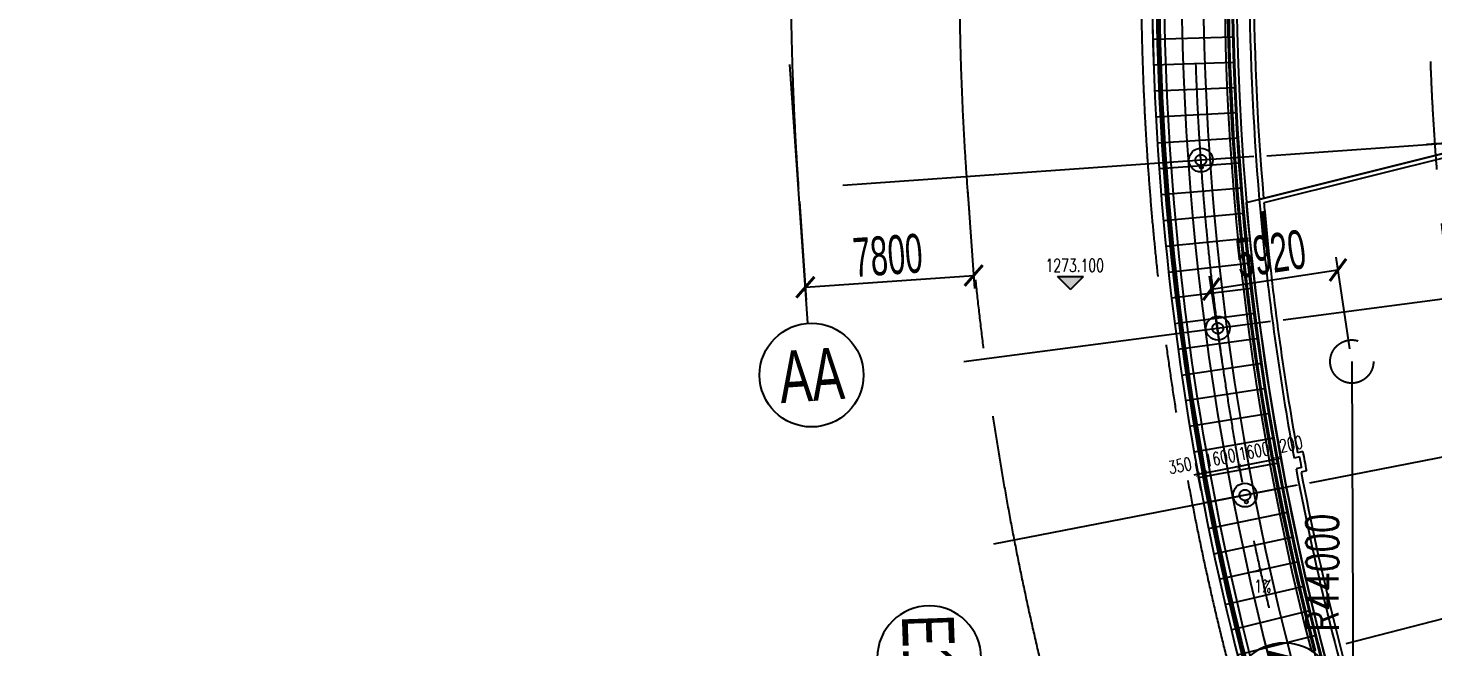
# Model space of a CAD drawing. Extents: x 36903891 to 38126251, y 2073392 to 2924740.
# Drawn here: x 36929301 to 36994246, y 2255210 to 2283821 of the extents above; entities that cross this region are included whole.
import ezdxf
from ezdxf.enums import TextEntityAlignment as Align
from ezdxf.xclip import XClip

# ---------------------------------------------------------------- set-up
doc = ezdxf.new("R2010")
doc.units = 0
doc.header["$LTSCALE"] = 1000
doc.header["$XCLIPFRAME"] = 0
for name, pattern in [('CENTER', [2, 1.25, -0.25, 0.25, -0.25]), ('CENTER2', [28.575, 19.05, -3.175, 3.175, -3.175]), ('DASH', [0.35, 0.25, -0.1]), ('HIDDEN', [0.375, 0.25, -0.125])]:
    doc.linetypes.add(name, pattern=pattern)
doc.layers.get('0').update_dxf_attribs({"color": 8})
doc.layers.get('Defpoints').update_dxf_attribs({"color": 8})
for name, color, linetype in [('#幕墙线-平面', 8, 'Continuous'), ('#文字', 8, 'Continuous'), ('#标注', 8, 'Continuous'), ('#虚线', 8, 'HIDDEN'), ('#轴线', 8, 'CENTER2'), ('A-AL-E', 8, 'Continuous'), ('A-COLS-PLAN-C', 8, 'DASH'), ('A-DETL-ALUM', 8, 'Continuous'), ('A-DIMS', 8, 'Continuous'), ('A-DIMS-ELEV', 8, 'Continuous'), ('A-DIMS-SYMB', 8, 'Continuous'), ('A-FLOR', 8, 'Continuous'), ('A-GRID', 8, 'CENTER'), ('A-STRS-HRAL', 8, 'Continuous'), ('DIM', 8, 'Continuous'), ('周边建筑', 8, 'Continuous'), ('水-雨水-压力流-标识', 8, 'Continuous')]:
    doc.layers.add(name, color=color, linetype=linetype)
doc.styles.add('#文字', font='jrs.shx', dxfattribs={"width": 0.7, "bigfont": 'hztxt.shx'})
doc.styles.add('_TCH_DIM', font='SIMPLEX', dxfattribs={"bigfont": 'GBCBIG'})
doc.styles.add('_TCH_DIM_T3', font='SIMPLEX', dxfattribs={"width": 0.705882, "bigfont": 'GBCBIG'})
doc.styles.add('JHZX', font='jrs.shx', dxfattribs={"width": 0.6, "bigfont": 'jhz.shx'})
doc.dimstyles.new('_TCH_ARCH&&200', dxfattribs={"dimtxt": 595, "dimasz": 200, "dimexe": 500, "dimexo": 600, "dimgap": 252.5, "dimtad": 1, "dimdec": 0, "dimzin": 0, "dimdsep": 46, "dimtxsty": '_TCH_DIM_T3', "dimblk": 'ARCHTICK', "dimcen": 0.09, "dimclrt": 4, "dimazin": 2, "dimtfac": 1, "dimtdec": 0, "dimtix": 1, "dimtmove": 2, "dimatfit": 3, "dimfxl": 200, "dimtolj": 1, "dimtzin": 0, "dimarcsym": 0})
doc.dimstyles.new('JZBZ-600', dxfattribs={"dimscale": 600, "dimtxt": 3, "dimasz": 1.5, "dimexe": 1, "dimexo": 1, "dimgap": 0.5, "dimtad": 1, "dimdec": 0, "dimdsep": 46, "dimtxsty": 'JHZX', "dimblk1": 'ARCHTICK', "dimblk2": 'ARCHTICK', "dimsah": 1, "dimcen": 0, "dimclrd": 1, "dimclre": 1, "dimclrt": 2, "dimadec": 1, "dimazin": 2, "dimtfac": 1, "dimtdec": 0, "dimtix": 1, "dimtmove": 0, "dimatfit": 3, "dimfxl": 1, "dimtolj": 1, "dimlwd": -1, "dimlwe": -1, "dimarcsym": 1})

# ---------------------------------------------------------------- blocks, each defined once
blk = doc.blocks.new('_ARCHTICK')
at = {"color": 0, "linetype": 'ByBlock', "const_width": 0.15}
blk.add_lwpolyline([(-0.5, -0.5), (0.5, 0.5)], dxfattribs=at)
blk = doc.blocks.new('*D178')
at = {"layer": '#标注', "transparency": 16777216}
for p, q in [((36655699, 2918657), (36668199, 2918657)), ((36656003, 2909944), (36668473, 2910816))]:
    blk.add_line(p, q, dxfattribs=at)
blk.add_arc((36780593, 2918654), 112993, 179.9986, 183.99896, dxfattribs=at)
at = {"layer": 'Defpoints', "color": 0, "transparency": 16777216}
for p in [(36655099, 2918657), (36780593, 2918654), (36667630, 2916027), (36655405, 2909902)]:
    blk.add_point(p, dxfattribs=at)
at = {"layer": '#标注', "transparency": 16777216, "xscale": 900, "yscale": 900, "zscale": 900}
for p, rotation in [((36667599, 2918657), 89.99859783315381), ((36667874, 2910774), 273.9989600530693)]:
    blk.add_blockref('_ARCHTICK', p, dxfattribs=dict(at, rotation=rotation))
at = {"layer": '#标注', "transparency": 16777216, "insert": (36668867, 2914755), "char_height": 1800, "attachment_point": 5, "rotation": 271.99878, "style": 'JHZX'}
blk.add_mtext('\\A1;4°', dxfattribs=at)
blk = doc.blocks.new('*D179')
at = {"layer": '#标注', "transparency": 16777216}
for p, q in [((36656003, 2909944), (36668473, 2910816)), ((36656768, 2902354), (36669161, 2903986))]:
    blk.add_line(p, q, dxfattribs=at)
blk.add_arc((36780593, 2918654), 112993, 183.99896, 187.4991, dxfattribs=at)
at = {"layer": 'Defpoints', "color": 0, "transparency": 16777216}
for p in [(36780593, 2918654), (36655405, 2909902), (36668058, 2908481), (36656173, 2902276)]:
    blk.add_point(p, dxfattribs=at)
at = {"layer": '#标注', "transparency": 16777216, "xscale": 900, "yscale": 900, "zscale": 900}
for p, rotation in [((36667874, 2910774), 93.99896005312142), ((36668566, 2903907), 277.4991045865825)]:
    blk.add_blockref('_ARCHTICK', p, dxfattribs=dict(at, rotation=rotation))
at = {"layer": '#标注', "transparency": 16777216, "insert": (36669362, 2907456), "char_height": 1800, "attachment_point": 5, "rotation": 275.74903, "style": 'JHZX'}
blk.add_mtext('\\A1;3.5°', dxfattribs=at)
blk = doc.blocks.new('*D180')
at = {"layer": '#标注', "transparency": 16777216}
for p, q in [((36656768, 2902354), (36669161, 2903986)), ((36657994, 2894825), (36670264, 2897210))]:
    blk.add_line(p, q, dxfattribs=at)
blk.add_arc((36780593, 2918654), 112993, 187.4991, 190.99913, dxfattribs=at)
at = {"layer": 'Defpoints', "color": 0, "transparency": 16777216}
for p in [(36780593, 2918654), (36656173, 2902276), (36668889, 2901629), (36657405, 2894711)]:
    blk.add_point(p, dxfattribs=at)
at = {"layer": '#标注', "transparency": 16777216, "xscale": 900, "yscale": 900, "zscale": 900}
for p, rotation in [((36668566, 2903907), 97.4991045865348), ((36669675, 2897096), 280.9991263114853)]:
    blk.add_blockref('_ARCHTICK', p, dxfattribs=dict(at, rotation=rotation))
at = {"layer": '#标注', "transparency": 16777216, "insert": (36670253, 2900686), "char_height": 1800, "attachment_point": 5, "rotation": 279.24912, "style": 'JHZX'}
blk.add_mtext('\\A1;3.5°', dxfattribs=at)
blk = doc.blocks.new('*D181')
at = {"layer": '#标注', "transparency": 16777216}
for p, q in [((36657994, 2894825), (36670264, 2897210)), ((36659677, 2887385), (36671779, 2890514))]:
    blk.add_line(p, q, dxfattribs=at)
blk.add_arc((36780593, 2918654), 112993, 190.99913, 194.4993, dxfattribs=at)
at = {"layer": 'Defpoints', "color": 0, "transparency": 16777216}
for p in [(36780593, 2918654), (36657405, 2894711), (36670137, 2894842), (36659096, 2887235)]:
    blk.add_point(p, dxfattribs=at)
at = {"layer": '#标注', "transparency": 16777216, "xscale": 900, "yscale": 900, "zscale": 900}
for p, rotation in [((36669675, 2897096), 100.9991263114855), ((36671198, 2890364), 284.4993024395205)]:
    blk.add_blockref('_ARCHTICK', p, dxfattribs=dict(at, rotation=rotation))
at = {"layer": '#标注', "transparency": 16777216, "insert": (36671556, 2893983), "char_height": 1800, "attachment_point": 5, "rotation": 282.74921, "style": 'JHZX'}
blk.add_mtext('\\A1;3.5°', dxfattribs=at)
blk = doc.blocks.new('*D182')
at = {"layer": '#标注', "transparency": 16777216}
for p, q in [((36659677, 2887385), (36671779, 2890514)), ((36661812, 2880061), (36673700, 2883924))]:
    blk.add_line(p, q, dxfattribs=at)
blk.add_arc((36780593, 2918654), 112993, 194.4993, 197.99948, dxfattribs=at)
at = {"layer": 'Defpoints', "color": 0, "transparency": 16777216}
for p in [(36780593, 2918654), (36671797, 2888143), (36659096, 2887235), (36661241, 2879876)]:
    blk.add_point(p, dxfattribs=at)
at = {"layer": '#标注', "transparency": 16777216, "xscale": 900, "yscale": 900, "zscale": 900}
for p, rotation in [((36671198, 2890364), 104.4993024395314), ((36673129, 2883738), 287.9994813636687)]:
    blk.add_blockref('_ARCHTICK', p, dxfattribs=dict(at, rotation=rotation))
at = {"layer": '#标注', "transparency": 16777216, "insert": (36673265, 2887372), "char_height": 1800, "attachment_point": 5, "rotation": 286.24939, "style": 'JHZX'}
blk.add_mtext('\\A1;3.5°', dxfattribs=at)
blk = doc.blocks.new('*D146')
at = {"layer": '#标注', "transparency": 16777216}
for p, q in [((36642178, 2908376), (36642498, 2903808)), ((36634397, 2907832), (36634717, 2903264)), ((36634675, 2903862), (36642456, 2904406))]:
    blk.add_line(p, q, dxfattribs=at)
at = {"layer": 'Defpoints', "color": 0, "transparency": 16777216}
for p in [(36642137, 2908975), (36634356, 2908431), (36642456, 2904406)]:
    blk.add_point(p, dxfattribs=at)
at = {"layer": '#标注', "transparency": 16777216, "xscale": 900, "yscale": 900, "zscale": 900}
for p, rotation in [((36634675, 2903862), 184.0000000000011), ((36642456, 2904406), 4.0000000000011)]:
    blk.add_blockref('_ARCHTICK', p, dxfattribs=dict(at, rotation=rotation))
at = {"layer": '#标注', "transparency": 16777216, "insert": (36638482, 2905331), "char_height": 1800, "attachment_point": 5, "rotation": 4, "style": 'JHZX'}
blk.add_mtext('\\A1;7800', dxfattribs=at)
blk = doc.blocks.new('*D148')
at = {"layer": '#标注', "transparency": 16777216}
for p, q in [((36659848, 2901019), (36659208, 2905255)), ((36653995, 2900135), (36653355, 2904371)), ((36653445, 2903777), (36659298, 2904662))]:
    blk.add_line(p, q, dxfattribs=at)
at = {"layer": 'Defpoints', "color": 0, "transparency": 16777216}
for p in [(36659298, 2904662), (36659938, 2900426), (36654084, 2899542)]:
    blk.add_point(p, dxfattribs=at)
at = {"layer": '#标注', "transparency": 16777216, "xscale": 900, "yscale": 900, "zscale": 900}
for p, rotation in [((36659298, 2904662), 8.591898687292753), ((36653445, 2903777), 188.5918986872927)]:
    blk.add_blockref('_ARCHTICK', p, dxfattribs=dict(at, rotation=rotation))
at = {"layer": '#标注', "transparency": 16777216, "insert": (36656192, 2905406), "char_height": 1800, "attachment_point": 5, "rotation": 8.5919, "style": 'JHZX'}
blk.add_mtext('\\A1;5920', dxfattribs=at)
blk = doc.blocks.new('*U49')
blk.add_line((20, 0), (0, 0))
blk.add_circle((24, 0), 4)
at = {"style": 'JHZX', "width": 0.75}
blk.add_attdef('AXES', text='', height=4, dxfattribs=at).set_placement((24, 0), align=Align.MIDDLE_CENTER)
blk = doc.blocks.new('*U51')
blk.add_line((0, -20), (0, 0))
blk.add_circle((0, -24), 4)
at = {"style": 'JHZX', "width": 0.75}
blk.add_attdef('AXES', text='', height=4, dxfattribs=at).set_placement((0, -24), align=Align.MIDDLE_CENTER)
blk = doc.blocks.new('*U57')
at = {"layer": '#标注'}
ref = blk.add_blockref('*U49', (0, 8200), dxfattribs=dict(at, xscale=599.9999999999999, yscale=599.9999999999999, rotation=269.9996117852258))
ref.add_attrib('AXES', 'A2', dxfattribs={"layer": '0', "height": 2400, "rotation": 269.99961, "style": '#文字', "width": 0.7}).set_placement((0, -6200), align=Align.MIDDLE_CENTER)
blk = doc.blocks.new('*U58')
at = {"layer": 'DIM'}
for p, rotation in [((38431924, 3049526), 94.00035489507722), ((38432593, 3042884), 97.50030358952117), ((38433666, 3036295), 101.000252283965), ((38435140, 3029784), 104.500200978409), ((38437008, 3023375), 108.0001496728528), ((38439264, 3017092), 111.5000983672966)]:
    blk.add_blockref('*U57', p, dxfattribs=dict(at, rotation=rotation))
blk = doc.blocks.new('DOTE-11')
at = {"layer": '#虚线', "ltscale": 20}
blk.add_circle((36659938, 2900427), 1000, dxfattribs=at)
blk.add_arc((36780599, 2918657), 117100, 127.09412, 208, dxfattribs=at)
at = {"layer": '#轴线'}
for p, q in [((36655404, 2909903), (36634356, 2908431)), ((36656172, 2902276), (36641995, 2900410)), ((36657404, 2894711), (36643367, 2891982))]:
    blk.add_line(p, q, dxfattribs=at)
for radius, end in [(146600, 183.99981), (138800, 210.18842), (130400, 210.32938), (127950, 210.37401)]:
    blk.add_arc((36780599, 2918657), radius, 324.5, end, dxfattribs=at)
blk = doc.blocks.new('A$C80b62fe7')
at = {"layer": '#幕墙线-平面'}
for points in [[(-46213, 141660, -0.19373), (-46213, 236074, -0.19373)], [(-45972, 141757, -0.19373), (-45972, 235977, -0.19373)], [(-74884, 213198), (-57719, 210325, -0.411969), (-56971, 209284, 0.102544), (-54539, 156718, -0.395718), (-60417, 146035), (-89892, 136458, 0.466577), (-107034, 93975, 0.049695), (-84810, 60702, -0.410623), (-85054, 58028), (-90652, 53309)], [(-74927, 212941), (-57762, 210069, -0.411969), (-57227, 209325, 0.102544), (-54791, 156654, -0.395718), (-60498, 146282), (-89972, 136705, 0.466577), (-107264, 93853, 0.049695), (-85011, 60537, -0.410623), (-85222, 58227), (-90819, 53508)]]:
    blk.add_lwpolyline(points, format="xyb", dxfattribs=at)
for radius, start, end in [(128529, 333.50225, 195.7758), (127529, 333.53985, 195.7884)]:
    blk.add_arc((71052, 188867), radius, start, end, dxfattribs=at)
blk = doc.blocks.new('DASWQE')
at = {"layer": '#幕墙线-平面', "ltscale": 10}
for points in [[(-129857, -3324), (-126109, -3228)], [(-129821, -4524), (-126073, -4393)], [(-129774, -5723), (-126028, -5558)], [(-129715, -6921), (-125971, -6721)], [(-129646, -8119), (-125903, -7885)], [(-129565, -9317), (-125825, -9048)], [(-129474, -10513), (-125736, -10210)], [(-129371, -11709), (-125637, -11371)], [(-129258, -12903), (-125526, -12531)], [(-129133, -14097), (-125405, -13690)], [(-128997, -15289), (-125273, -14848)], [(-128850, -16480), (-125131, -16004)], [(-128693, -17670), (-124977, -17160)], [(-128524, -18858), (-124814, -18313)], [(-128344, -20044), (-124639, -19466)], [(-128154, -21229), (-124454, -20616)], [(-127952, -22412), (-124258, -21765)], [(-127740, -23593), (-124052, -22912)], [(-127516, -24772), (-123835, -24057)], [(-127282, -25949), (-123607, -25200)], [(-127037, -27124), (-123369, -26341)], [(-126781, -28296), (-123121, -27479)], [(-126514, -29466), (-122862, -28615)], [(-126236, -30633), (-122592, -29749)], [(-125948, -31798), (-122312, -30880)]]:
    blk.add_lwpolyline(points, dxfattribs=at)
at = {"layer": 'DIM', "ltscale": 10}
blk.add_blockref('A$C80b62fe7', (-71047, -188863), dxfattribs=at)
blk = doc.blocks.new('雨水立管')
blk.add_circle((0, 0), 50)
blk = doc.blocks.new('雨水')
at = {"layer": '水-雨水-压力流-标识', "xscale": 1.5, "yscale": 1.5, "zscale": 1.5}
for p in [(35520357, 2909408), (35522436, 2893924)]:
    blk.add_blockref('雨水立管', p, dxfattribs=at)
blk = doc.blocks.new('800柱子')
at = {"layer": 'A-DETL-ALUM', "ltscale": 0.3}
blk.add_circle((35572079, 2737405), 550, dxfattribs=at)
blk = doc.blocks.new('$WINLIB2D$00000039')
for points in [[(-0.5, 0.5), (-0.5, -0.5)], [(0.5, 0.5), (-0.5, 0.5)], [(0.5, -0.5), (0.5, 0.5)], [(-0.5, 0.167), (0.5, 0.167)], [(-0.452, -0.167), (-0.5, 0.084)], [(-0.384, -0.167), (-0.448, 0.167)], [(-0.316, -0.167), (-0.38, 0.167)], [(-0.248, -0.167), (-0.312, 0.167)], [(-0.18, -0.167), (-0.244, 0.167)], [(-0.112, -0.167), (-0.176, 0.167)], [(-0.044, -0.167), (-0.108, 0.167)], [(0.024, -0.167), (-0.04, 0.167)], [(0.092, -0.167), (0.028, 0.167)], [(0.16, -0.167), (0.096, 0.167)], [(0.228, -0.167), (0.164, 0.167)], [(0.296, -0.167), (0.232, 0.167)], [(0.364, -0.167), (0.3, 0.167)], [(0.432, -0.167), (0.368, 0.167)], [(0.5, -0.167), (0.436, 0.167)], [(-0.5, -0.167), (0.5, -0.167)], [(0.5, -0.5), (-0.5, -0.5)]]:
    blk.add_lwpolyline(points)
blk = doc.blocks.new('123')
at = {"layer": '周边建筑'}
for p, q in [((34930405, 2962120), (34930386, 2962319)), ((34931879, 2962463), (34931898, 2962264)), ((34934606, 2953153), (34932325, 2962302)), ((34934781, 2953277), (34932478, 2962516)), ((34920573, 2960661), (34920512, 2960904)), ((34919932, 2960338), (34919872, 2960581)), ((34920081, 2960569), (34920020, 2960812)), ((34920819, 2960503), (34920758, 2960746))]:
    blk.add_line(p, q, dxfattribs=at)
blk.add_lwpolyline([(34896149, 2954454, -0.07422), (34932331, 2963106), (34934781, 2953277), (34951663, 2953277), (34954114, 2963106, -0.07422), (34990296, 2954454, -0.07422)], format="xyb", dxfattribs=at)
blk.add_lwpolyline([(34932478, 2962516), (34934781, 2953277), (34951663, 2953277), (34953967, 2962516)], dxfattribs=at)
for radius, start, end in [(126000, 68.06236, 111.93764), (125400, 85.08472, 94.91528), (125400, 95.87528, 100.43385), (125400, 94.91528, 95.18992), (125200, 94.99333, 95.18938), (125200, 85.09936, 94.90064), (125200, 95.87583, 100.33643), (125400, 100.66271, 107.33729), (125200, 100.74905, 107.25095), (124950, 100.32909, 100.74254), (125150, 100.42671, 100.65604)]:
    blk.add_arc((34943222, 2837577), radius, start, end, dxfattribs=at)
at = {"layer": '周边建筑', "xscale": 1500, "yscale": 200, "zscale": -1500, "rotation": 5.532602874721408}
blk.add_blockref('$WINLIB2D$00000039', (34931142, 2962292), dxfattribs=at)
blk = doc.blocks.new('_YZHK')
blk.add_circle((0, 0), 0.5)
blk = doc.blocks.new('ASDFASD')
at = {"layer": 'A-COLS-PLAN-C', "ltscale": 0.3, "xscale": 500, "yscale": 500, "zscale": 500}
for p in [(35520334, 2909732), (35521117, 2901956), (35522373, 2894243)]:
    blk.add_blockref('_YZHK', p, dxfattribs=at)
blk = doc.blocks.new('*D426')
at = {"layer": 'A-DIMS', "lineweight": -2, "transparency": 16777216}
for p, q in [((39166749, 1965628), (39166509, 1966865)), ((39167093, 1965695), (39166853, 1966932)), ((39166604, 1966374), (39166408, 1966336)), ((39166604, 1966374), (39166948, 1966441)), ((39166948, 1966441), (39167144, 1966479))]:
    blk.add_line(p, q, dxfattribs=at)
at = {"layer": 'Defpoints', "color": 0, "transparency": 16777216}
for p in [(39166948, 1966441), (39166864, 1965039), (39167207, 1965106)]:
    blk.add_point(p, dxfattribs=at)
at = {"layer": 'A-DIMS', "lineweight": -2, "transparency": 16777216, "xscale": 200, "yscale": 200, "zscale": 200}
for p, rotation in [((39166948, 1966441), 190.9999999999841), ((39166604, 1966374), 10.99999999998413)]:
    blk.add_blockref('_ARCHTICK', p, dxfattribs=dict(at, rotation=rotation))
at = {"layer": 'A-DIMS', "transparency": 16777216, "insert": (39165773, 1966773), "char_height": 595, "attachment_point": 5, "rotation": 11, "style": '_TCH_DIM_T3'}
blk.add_mtext('\\A1;350', dxfattribs=at)
blk = doc.blocks.new('*D427')
at = {"layer": 'A-DIMS', "lineweight": -2, "transparency": 16777216}
for p, q in [((39168664, 1966000), (39168423, 1967237)), ((39167093, 1965695), (39166853, 1966932)), ((39166948, 1966441), (39168519, 1966746)), ((39168519, 1966746), (39168715, 1966784)), ((39166948, 1966441), (39166752, 1966403))]:
    blk.add_line(p, q, dxfattribs=at)
at = {"layer": 'Defpoints', "color": 0, "transparency": 16777216}
for p in [(39168519, 1966746), (39168778, 1965411), (39167207, 1965106)]:
    blk.add_point(p, dxfattribs=at)
at = {"layer": 'A-DIMS', "lineweight": -2, "transparency": 16777216, "xscale": 200, "yscale": 200, "zscale": 200}
for p, rotation in [((39166948, 1966441), 11.00000000002834), ((39168519, 1966746), 191.0000000000284)]:
    blk.add_blockref('_ARCHTICK', p, dxfattribs=dict(at, rotation=rotation))
at = {"layer": 'A-DIMS', "transparency": 16777216, "insert": (39167628, 1967133), "char_height": 595, "attachment_point": 5, "rotation": 11, "style": '_TCH_DIM_T3'}
blk.add_mtext('\\A1;1600', dxfattribs=at)
blk = doc.blocks.new('*D428')
at = {"layer": 'A-DIMS', "lineweight": -2, "transparency": 16777216}
for p, q in [((39168664, 1966000), (39168423, 1967237)), ((39170234, 1966305), (39169994, 1967542)), ((39168519, 1966746), (39168322, 1966708)), ((39168519, 1966746), (39170089, 1967051)), ((39170089, 1967051), (39170285, 1967089))]:
    blk.add_line(p, q, dxfattribs=at)
at = {"layer": 'Defpoints', "color": 0, "transparency": 16777216}
for p in [(39170089, 1967051), (39168778, 1965411), (39170349, 1965716)]:
    blk.add_point(p, dxfattribs=at)
at = {"layer": 'A-DIMS', "lineweight": -2, "transparency": 16777216, "xscale": 200, "yscale": 200, "zscale": 200}
for p, rotation in [((39170089, 1967051), 191.0000000000084), ((39168519, 1966746), 11.00000000000844)]:
    blk.add_blockref('_ARCHTICK', p, dxfattribs=dict(at, rotation=rotation))
at = {"layer": 'A-DIMS', "transparency": 16777216, "insert": (39169199, 1967439), "char_height": 595, "attachment_point": 5, "rotation": 11, "style": '_TCH_DIM_T3'}
blk.add_mtext('\\A1;1600', dxfattribs=at)
blk = doc.blocks.new('*D429')
at = {"layer": 'A-DIMS', "lineweight": -2, "transparency": 16777216}
for p, q in [((39170234, 1966305), (39169994, 1967542)), ((39170430, 1966344), (39170190, 1967580)), ((39170089, 1967051), (39169893, 1967013)), ((39170089, 1967051), (39170285, 1967089)), ((39170285, 1967089), (39170482, 1967128))]:
    blk.add_line(p, q, dxfattribs=at)
at = {"layer": 'Defpoints', "color": 0, "transparency": 16777216}
for p in [(39170285, 1967089), (39170349, 1965716), (39170545, 1965755)]:
    blk.add_point(p, dxfattribs=at)
at = {"layer": 'A-DIMS', "lineweight": -2, "transparency": 16777216, "xscale": 200, "yscale": 200, "zscale": 200}
for p, rotation in [((39170089, 1967051), 11.00000000006959), ((39170285, 1967089), 191.0000000000696)]:
    blk.add_blockref('_ARCHTICK', p, dxfattribs=dict(at, rotation=rotation))
at = {"layer": 'A-DIMS', "transparency": 16777216, "insert": (39170907, 1967771), "char_height": 595, "attachment_point": 5, "rotation": 11, "style": '_TCH_DIM_T3'}
blk.add_mtext('\\A1;200', dxfattribs=at)
blk = doc.blocks.new('ZW-5001')
at = {"layer": '#标注'}
blk.add_lwpolyline([(36659938.7, 2900426.6), (36660110.2, 2857427.3), (36660114.2, 2856427.3)], dxfattribs=at)
ref = blk.add_blockref('*U51', (36633954.7, 2914167.3), dxfattribs=dict(at, xscale=600.0000000000002, yscale=600.0000000000002, rotation=3.99897141467473))
ref.add_attrib('AXES', 'AA', dxfattribs={"layer": '0', "height": 2400, "rotation": 3.998972, "style": '#文字', "width": 0.7}).set_placement((36634958.9, 2899802.4), align=Align.MIDDLE_CENTER)
ref = blk.add_blockref('*U49', (36640904, 2872343), dxfattribs=dict(at, xscale=-600.0000000000001, yscale=600.0000000000001, rotation=272.0001045293577))
ref.add_attrib('AXES', 'E10', dxfattribs={"layer": '0', "height": 2400, "rotation": 272.000105, "style": '#文字', "width": 0.7}).set_placement((36640401.4, 2886734.3), align=Align.MIDDLE_CENTER)
ref = blk.add_blockref('*U49', (36653327.7, 2871039.5), dxfattribs=dict(at, xscale=-600.0000000000001, yscale=600.0000000000003, rotation=256.0029193566508))
ref.add_attrib('AXES', 'E11', dxfattribs={"layer": '0', "height": 2400, "rotation": 256.00292, "style": '#文字', "width": 0.7}).set_placement((36656810.7, 2885012), align=Align.MIDDLE_CENTER)
at = {"layer": 'DIM'}
blk.add_blockref('*U58', (-1760359.5, -138493.6), dxfattribs=at)
at = {"layer": '#文字', "style": '_TCH_DIM', "width": 0.705882}
blk.add_text('R44000', height=1487.5, rotation=90.228468, dxfattribs=at).set_placement((36659332.4, 2887955.6))
at = {"layer": '#标注'}
for base, p1, p2, picture, middle in [((36667629.8, 2916027.4), (36655099.3, 2918657.2), (36655404.8, 2909902.4), '*D178', (36668867.3, 2914755)), ((36668058.2, 2908480.6), (36655404.8, 2909902.4), (36656172.6, 2902275.9), '*D179', (36669361.6, 2907455.6)), ((36668889.2, 2901629.3), (36656172.6, 2902275.9), (36657404.6, 2894710.7), '*D180', (36670252.7, 2900685.8)), ((36670136.9, 2894841.6), (36657404.6, 2894710.7), (36659096.2, 2887234.5), '*D181', (36671555.5, 2893983.1)), ((36671796.8, 2888142.5), (36659096.2, 2887234.5), (36661241, 2879875.6), '*D182', (36673265.1, 2887372.2))]:
    dim = blk.add_angular_dim_3p(base=base, center=(36780592.7, 2918654.1), p1=p1, p2=p2, dimstyle='JZBZ-600', override={"dimclrd": 256, "dimclre": 256, "dimclrt": 256}, dxfattribs=at)
    dim.commit()
    dim.dimension.update_dxf_attribs({"geometry": picture, "text_midpoint": middle})
for p1, p2, distance, picture, middle in [((36634355.6, 2908430.9), (36642136.6, 2908975), -4580, '*D146', (36638481.9, 2905331.2)), ((36654084.5, 2899541.8), (36659937.8, 2900426.2), 4283.5, '*D148', (36656191.9, 2905406))]:
    dim = blk.add_aligned_dim(p1=p1, p2=p2, distance=distance, dimstyle='JZBZ-600', override={"dimclrd": 256, "dimclre": 256, "dimclrt": 256}, dxfattribs=at)
    dim.commit()
    dim.dimension.update_dxf_attribs({"geometry": picture, "text_midpoint": middle})
blk = doc.blocks.new('FDGFH')
at = {"layer": 'A-FLOR'}
blk.add_blockref('ZW-5001', (-36780599, -2918657), dxfattribs=at)
at = {"layer": 'A-GRID'}
blk.add_blockref('DOTE-11', (-36780599, -2918657), dxfattribs=at)
blk = doc.blocks.new('CXVFG')
at = {"layer": 'A-DIMS-ELEV'}
blk.add_hatch(color=256, dxfattribs=at).paths.add_polyline_path([(39160705.4, 1974922.5), (39160105.4, 1975522.5), (39161305.4, 1975522.5)])
at = {"layer": 'A-AL-E'}
for points in [[(39177304.8, 1942703.1, -0.193701), (39177304.8, 2036947.3, -0.193701)], [(39177353.8, 1942715.3, -0.1937296), (39177353.8, 2036935.1, -0.1937296)], [(39148432, 2014096.2), (39165596.7, 2011223.6, -0.4119686), (39166295.8, 2010251.4, 0.1025442), (39168728.6, 1957661.3, -0.3957181), (39162889.9, 1947049.8), (39133415, 1937472.8, 0.4665772), (39116238.2, 1894904.6, 0.049695), (39138469.4, 1861621.5, -0.4106234), (39138233, 1859032.1), (39132635.3, 1854312.7)], [(39148399, 2013898.9), (39165563.7, 2011026.3, -0.4119686), (39166098.3, 2010282.9, 0.1025442), (39168534.9, 1957611.7, -0.3957181), (39162828.1, 1947240), (39133353.2, 1937663, 0.4665772), (39116061.7, 1894810.5, 0.049695), (39138315, 1861494.5, -0.4106234), (39138104.1, 1859185), (39132506.4, 1854465.6)]]:
    blk.add_lwpolyline(points, format="xyb", dxfattribs=at)
at = {"layer": 'A-DIMS-ELEV'}
for p, q in [((39160705.4, 1974922.5), (39160105.4, 1975522.5)), ((39160105.4, 1975522.5), (39161305.4, 1975522.5)), ((39160705.4, 1974922.5), (39161305.4, 1975522.5))]:
    blk.add_line(p, q, dxfattribs=at)
at = {"layer": 'A-DIMS-SYMB'}
blk.add_lwpolyline([(39170132.6, 1962116, 0, 0, 0), (39168980.2, 1961802, 0, 160, 0), (39169559.1, 1961959.8, 0, 0, 0)], format="xyseb", dxfattribs=at)
at = {"layer": 'A-STRS-HRAL'}
for points in [[(39177037.4, 2037220.1, 0.160495), (39171845.6, 1958188), (39172039.3, 1958238.1, -0.160142), (39177157.9, 2036983.9, -0.160142)], [(39166641.4, 2010196.3, 0.1025442), (39169067.7, 1957748.1, -0.007329), (39169130.7, 1957485.9), (39168937, 1957435.8, 0.0075057), (39168873.9, 1957698.5, -0.1025442), (39166443.9, 2010227.8, 0.2670598), (39166089.1, 2011159.6, -0.0004314), (39166126.1, 2011381, -0.2921177), (39166641.4, 2010196.3)]]:
    blk.add_lwpolyline(points, format="xyb", dxfattribs=at)
at = {"rotation": 89.99999985381737}
blk.add_blockref('123', (42131954.6, -32953397.2), dxfattribs=at)
at = {"layer": 'A-COLS-PLAN-C'}
blk.add_blockref('ASDFASD', (3646404.7, -928832), dxfattribs=at)
at = {"layer": '水-雨水-压力流-标识'}
for name, p in [('雨水', (3646404.7, -928832)), ('800柱子', (3594659.5, -756504.8)), ('800柱子', (3595442.5, -764280.3)), ('800柱子', (3596698.6, -771993.4))]:
    blk.add_blockref(name, p, dxfattribs=at)
at = {"layer": 'A-DIMS-ELEV', "style": '_TCH_DIM', "width": 0.705882}
blk.add_text('1273.100', height=595, dxfattribs=at).set_placement((39159557.4, 1975732.5))
at = {"layer": 'A-DIMS-SYMB', "style": '_TCH_DIM', "width": 0.705882}
blk.add_text('1%', height=595, dxfattribs=at).set_placement((39169209.6, 1960899.7))
at = {"layer": 'A-DIMS'}
for p1, p2, picture, middle in [((39168778, 1965411.2), (39170348.6, 1965716.5), '*D428', (39169198.9, 1967438.6)), ((39167207.4, 1965105.9), (39168778, 1965411.2), '*D427', (39167628.3, 1967133.3))]:
    dim = blk.add_aligned_dim(p1=p1, p2=p2, distance=1359.8, dimstyle='_TCH_ARCH&&200', override={"dimclrd": 256, "dimclre": 256, "dimclrt": 256}, dxfattribs=at)
    dim.commit()
    dim.dimension.update_dxf_attribs({"geometry": picture, "text_midpoint": middle})
for base, p1, p2, picture, middle in [((39170285.5, 1967089.5), (39170348.6, 1965716.5), (39170545, 1965754.6), '*D429', (39170907, 1967770.6)), ((39166948, 1966440.7), (39166863.9, 1965039.1), (39167207.4, 1965105.9), '*D426', (39165773, 1966772.7))]:
    dim = blk.add_linear_dim(base=base, p1=p1, p2=p2, angle=11, dimstyle='_TCH_ARCH&&200', override={"dimclrd": 256, "dimclre": 256, "dimclrt": 256}, dxfattribs=at)
    dim.commit()
    dim.dimension.update_dxf_attribs({"geometry": picture, "text_midpoint": middle, "dimtype": 129})
blk = doc.blocks.new('JUTEWR')
at = {"layer": 'A-STRS-HRAL'}
blk.add_blockref('DASWQE', (36747505, 2929437), dxfattribs=at)
at = {"layer": 'DIM'}
for name, p in [('FDGFH', (36747510, 2929431)), ('CXVFG', (-2546868, 939616))]:
    blk.add_blockref(name, p, dxfattribs=at)

msp = doc.modelspace()

# ---------------------------------------------------------------- block references
at = {"layer": 'DIM'}
ref = msp.add_blockref('JUTEWR', (363648.3, -642797.5), dxfattribs=at)
XClip(ref).set_block_clipping_path([(36540243.0880557299, 2702892.0700622862), (36938694.1744792983, 3117037.741362222)])

doc.saveas('drawing.dxf')
